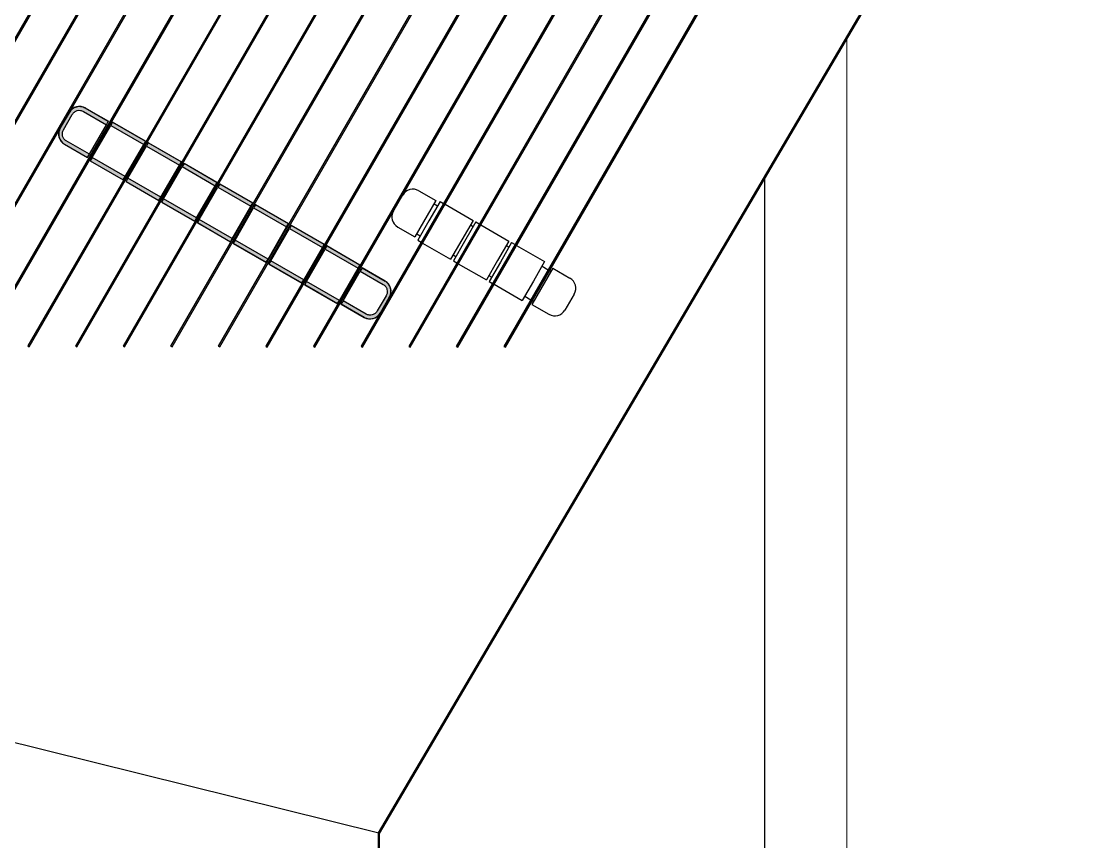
# Model space of a CAD drawing. Header units: millimetres. Extents: x 1147.5 to 1224.1, y 2097.1 to 2139.6.
# Drawn here: x 1152.009 to 1152.661, y 2121.163 to 2121.66 of the extents above; entities that cross this region are included whole.
import ezdxf

# ---------------------------------------------------------------- set-up
doc = ezdxf.new("R2010")
doc.units = ezdxf.units.MM
for name, color, linetype, lineweight in [('1 MUEBLES FIJOS', 1, 'Continuous', 30), ('1 PAREDES', 7, 'Continuous', 50), ('pyv', 3, 'Continuous', 18)]:
    doc.layers.add(name, color=color, linetype=linetype, lineweight=lineweight)
for name, color, linetype in [('Lamelas_BackgroundLines', 150, 'Continuous'), ('Lamelas_IntersectionBoundary', 150, 'Continuous'), ('Lamelas_IntersectionFill', 150, 'Continuous'), ('Separador_BackgroundLines', 5, 'Continuous'), ('Separador_IntersectionBoundary', 5, 'Continuous'), ('Separador_IntersectionFill', 5, 'Continuous'), ('Tapon_BackgroundLines', 1, 'Continuous'), ('Tapon_IntersectionBoundary', 1, 'Continuous'), ('Tapon_IntersectionFill', 1, 'Continuous'), ('tubo de media_BackgroundLines', 3, 'Continuous')]:
    doc.layers.add(name, color=color, linetype=linetype)

msp = doc.modelspace()

# ---------------------------------------------------------------- hatches: boundary and pattern name
at = {"layer": 'Lamelas_IntersectionFill', "linetype": 'Continuous', "extrusion": (0, 0, -1)}
for points in [[(-1152.23588, 2122.04786), (-1151.89813, 2121.46286), (-1151.89726, 2121.46336), (-1152.23501, 2122.04836)], [(-1152.26473, 2122.04783), (-1151.92698, 2121.46283), (-1151.92611, 2121.46333), (-1152.26386, 2122.04833)], [(-1152.29358, 2122.0478), (-1151.95583, 2121.4628), (-1151.95496, 2121.4633), (-1152.29271, 2122.0483)], [(-1152.32243, 2122.04777), (-1151.98468, 2121.46277), (-1151.98382, 2121.46327), (-1152.32157, 2122.04827)], [(-1152.35128, 2122.04774), (-1152.01353, 2121.46274), (-1152.01267, 2121.46324), (-1152.35042, 2122.04824)], [(-1152.38013, 2122.04771), (-1152.04238, 2121.46271), (-1152.04152, 2121.46321), (-1152.37927, 2122.04821)], [(-1152.40898, 2122.04768), (-1152.07123, 2121.46268), (-1152.07037, 2121.46318), (-1152.40812, 2122.04818)], [(-1152.43783, 2122.04765), (-1152.10008, 2121.46265), (-1152.09922, 2121.46315), (-1152.43697, 2122.04815)], [(-1152.46668, 2122.04762), (-1152.12893, 2121.46262), (-1152.12807, 2121.46312), (-1152.46582, 2122.04812)], [(-1152.49553, 2122.04759), (-1152.15778, 2121.46259), (-1152.15692, 2121.46309), (-1152.49467, 2122.04809)], [(-1152.52439, 2122.04756), (-1152.18664, 2121.46256), (-1152.18577, 2121.46306), (-1152.52352, 2122.04806)], [(-1152.55324, 2122.04753), (-1152.21549, 2121.46253), (-1152.21462, 2121.46303), (-1152.55237, 2122.04803)], [(-1152.58209, 2122.04751), (-1152.24434, 2121.46251), (-1152.24347, 2121.46301), (-1152.58122, 2122.04801)], [(-1152.61094, 2122.04748), (-1152.27319, 2121.46248), (-1152.27232, 2121.46298), (-1152.61007, 2122.04798)], [(-1152.63979, 2122.04745), (-1152.30204, 2121.46245), (-1152.30117, 2121.46295), (-1152.63892, 2122.04795)]]:
    msp.add_hatch(color=8, dxfattribs=at).paths.add_polyline_path(points)
at = {"layer": 'Separador_IntersectionFill', "linetype": 'Continuous', "extrusion": (0, 0, -1)}
h = msp.add_hatch(color=8, dxfattribs=at)
h.paths.add_polyline_path([(-1152.08289, 2121.58535), (-1152.06291, 2121.59689), (-1152.06403, 2121.59881), (-1152.084, 2121.58728)])
h.paths.add_polyline_path([(-1152.05165, 2121.57737), (-1152.07162, 2121.56584), (-1152.07051, 2121.56392), (-1152.05054, 2121.57545)])
h = msp.add_hatch(color=8, dxfattribs=at)
h.paths.add_polyline_path([(-1152.10454, 2121.57285), (-1152.08456, 2121.58439), (-1152.08568, 2121.58631), (-1152.10565, 2121.57478)])
h.paths.add_polyline_path([(-1152.0733, 2121.56487), (-1152.09327, 2121.55334), (-1152.09216, 2121.55142), (-1152.07219, 2121.56295)])
h = msp.add_hatch(color=8, dxfattribs=at)
h.paths.add_polyline_path([(-1152.12619, 2121.56035), (-1152.10622, 2121.57189), (-1152.10733, 2121.57381), (-1152.1273, 2121.56228)])
h.paths.add_polyline_path([(-1152.09495, 2121.55237), (-1152.11492, 2121.54084), (-1152.11381, 2121.53892), (-1152.09384, 2121.55045)])
h = msp.add_hatch(color=8, dxfattribs=at)
h.paths.add_polyline_path([(-1152.14784, 2121.54785), (-1152.12787, 2121.55939), (-1152.12898, 2121.56131), (-1152.14895, 2121.54978)])
h.paths.add_polyline_path([(-1152.1166, 2121.53987), (-1152.13657, 2121.52834), (-1152.13546, 2121.52642), (-1152.11549, 2121.53795)])
h = msp.add_hatch(color=8, dxfattribs=at)
h.paths.add_polyline_path([(-1152.16949, 2121.53535), (-1152.14952, 2121.54689), (-1152.15063, 2121.54881), (-1152.1706, 2121.53728)])
h.paths.add_polyline_path([(-1152.13825, 2121.52737), (-1152.15822, 2121.51584), (-1152.15711, 2121.51392), (-1152.13714, 2121.52545)])
h = msp.add_hatch(color=8, dxfattribs=at)
h.paths.add_polyline_path([(-1152.19114, 2121.52285), (-1152.17117, 2121.53439), (-1152.17228, 2121.53631), (-1152.19225, 2121.52478)])
h.paths.add_polyline_path([(-1152.1599, 2121.51487), (-1152.17987, 2121.50334), (-1152.17876, 2121.50142), (-1152.15879, 2121.51295)])
h = msp.add_hatch(color=8, dxfattribs=at)
h.paths.add_polyline_path([(-1152.21279, 2121.51035), (-1152.19282, 2121.52189), (-1152.19393, 2121.52381), (-1152.2139, 2121.51228)])
h.paths.add_polyline_path([(-1152.18155, 2121.50237), (-1152.20153, 2121.49084), (-1152.20041, 2121.48892), (-1152.18044, 2121.50045)])
at = {"layer": 'Tapon_IntersectionFill', "linetype": 'Continuous', "extrusion": (0, 0, -1)}
h = msp.add_hatch(color=8, dxfattribs=at)
edge = h.paths.add_edge_path()
edge.add_line((-1152.03237, 2121.59537), (-1152.03769, 2121.60458))
edge.add_spline(control_points=[(-1152.03769, 2121.60458), (-1152.03815, 2121.60538), (-1152.03887, 2121.60621), (-1152.04029, 2121.60731), (-1152.04124, 2121.60779), (-1152.04294, 2121.60825), (-1152.04399, 2121.60832), (-1152.04572, 2121.60809), (-1152.04671, 2121.60776), (-1152.04747, 2121.60732)], knot_values=[-0.015795, -0.015795, -0.015795, -0.015795, -0.013046, -0.013046, -0.01039, -0.01039, -0.007764, -0.007764, -0.00515, -0.00515, -0.00515, -0.00515], degree=3, periodic=0)
edge.add_line((-1152.04747, 2121.60732), (-1152.06145, 2121.59925))
edge.add_line((-1152.06145, 2121.59925), (-1152.06034, 2121.59732))
edge.add_line((-1152.06034, 2121.59732), (-1152.04636, 2121.60539))
edge.add_spline(control_points=[(-1152.04636, 2121.60539), (-1152.04584, 2121.60569), (-1152.04515, 2121.60592), (-1152.04396, 2121.60608), (-1152.04323, 2121.60603), (-1152.04206, 2121.60571), (-1152.0414, 2121.60538), (-1152.04041, 2121.60461), (-1152.03991, 2121.60404), (-1152.0396, 2121.60348)], knot_values=[0.005387, 0.005387, 0.005387, 0.005387, 0.007188, 0.007188, 0.009002, 0.009002, 0.010844, 0.010844, 0.012751, 0.012751, 0.012751, 0.012751], degree=3, periodic=0)
edge.add_line((-1152.0396, 2121.60348), (-1152.03428, 2121.59427))
edge.add_spline(control_points=[(-1152.03428, 2121.59427), (-1152.03396, 2121.59372), (-1152.03371, 2121.593), (-1152.03354, 2121.59176), (-1152.03358, 2121.59102), (-1152.03389, 2121.58985), (-1152.03421, 2121.58919), (-1152.03494, 2121.58824), (-1152.03548, 2121.58776), (-1152.036, 2121.58746)], knot_values=[-0.012751, -0.012751, -0.012751, -0.012751, -0.010844, -0.010844, -0.009002, -0.009002, -0.007188, -0.007188, -0.005387, -0.005387, -0.005387, -0.005387], degree=3, periodic=0)
edge.add_line((-1152.036, 2121.58746), (-1152.04998, 2121.57939))
edge.add_line((-1152.04998, 2121.57939), (-1152.04887, 2121.57746))
edge.add_line((-1152.04887, 2121.57746), (-1152.03489, 2121.58553))
edge.add_spline(control_points=[(-1152.03489, 2121.58553), (-1152.03413, 2121.58597), (-1152.03335, 2121.58666), (-1152.03229, 2121.58804), (-1152.03183, 2121.58899), (-1152.03137, 2121.59069), (-1152.03131, 2121.59175), (-1152.03155, 2121.59354), (-1152.03191, 2121.59457), (-1152.03237, 2121.59537)], knot_values=[0.00515, 0.00515, 0.00515, 0.00515, 0.007764, 0.007764, 0.01039, 0.01039, 0.013046, 0.013046, 0.015795, 0.015795, 0.015795, 0.015795], degree=3, periodic=0)
h = msp.add_hatch(color=8, dxfattribs=at)
edge = h.paths.add_edge_path()
edge.add_line((-1152.22445, 2121.48447), (-1152.22978, 2121.49368))
edge.add_spline(control_points=[(-1152.22978, 2121.49368), (-1152.23009, 2121.49424), (-1152.23034, 2121.49496), (-1152.23051, 2121.49619), (-1152.23047, 2121.49693), (-1152.23016, 2121.49811), (-1152.22984, 2121.49876), (-1152.22911, 2121.49972), (-1152.22857, 2121.50019), (-1152.22805, 2121.50049)], knot_values=[0.012751, 0.012751, 0.012751, 0.012751, 0.014658, 0.014658, 0.016499, 0.016499, 0.018313, 0.018313, 0.020115, 0.020115, 0.020115, 0.020115], degree=3, periodic=0)
edge.add_line((-1152.22805, 2121.50049), (-1152.21407, 2121.50857))
edge.add_line((-1152.21407, 2121.50857), (-1152.21518, 2121.51049))
edge.add_line((-1152.21518, 2121.51049), (-1152.22916, 2121.50242))
edge.add_spline(control_points=[(-1152.22916, 2121.50242), (-1152.22992, 2121.50198), (-1152.2307, 2121.50129), (-1152.23176, 2121.49991), (-1152.23223, 2121.49896), (-1152.23268, 2121.49726), (-1152.23274, 2121.4962), (-1152.2325, 2121.49442), (-1152.23214, 2121.49338), (-1152.23168, 2121.49258)], knot_values=[0.036741, 0.036741, 0.036741, 0.036741, 0.039354, 0.039354, 0.041981, 0.041981, 0.044637, 0.044637, 0.047386, 0.047386, 0.047386, 0.047386], degree=3, periodic=0)
edge.add_line((-1152.23168, 2121.49258), (-1152.22636, 2121.48337))
edge.add_spline(control_points=[(-1152.22636, 2121.48337), (-1152.2259, 2121.48257), (-1152.22518, 2121.48174), (-1152.22376, 2121.48064), (-1152.22281, 2121.48017), (-1152.22111, 2121.47971), (-1152.22006, 2121.47964), (-1152.21833, 2121.47986), (-1152.21734, 2121.4802), (-1152.21658, 2121.48063)], knot_values=[0.015795, 0.015795, 0.015795, 0.015795, 0.018544, 0.018544, 0.021201, 0.021201, 0.023827, 0.023827, 0.02644, 0.02644, 0.02644, 0.02644], degree=3, periodic=0)
edge.add_line((-1152.21658, 2121.48063), (-1152.2026, 2121.4887))
edge.add_line((-1152.2026, 2121.4887), (-1152.20371, 2121.49063))
edge.add_line((-1152.20371, 2121.49063), (-1152.21769, 2121.48256))
edge.add_spline(control_points=[(-1152.21769, 2121.48256), (-1152.21821, 2121.48226), (-1152.2189, 2121.48203), (-1152.22009, 2121.48187), (-1152.22082, 2121.48192), (-1152.22199, 2121.48224), (-1152.22265, 2121.48257), (-1152.22364, 2121.48334), (-1152.22414, 2121.48392), (-1152.22445, 2121.48447)], knot_values=[0.030889, 0.030889, 0.030889, 0.030889, 0.03269, 0.03269, 0.034504, 0.034504, 0.036345, 0.036345, 0.038252, 0.038252, 0.038252, 0.038252], degree=3, periodic=0)

# ---------------------------------------------------------------- linework, layer by layer
at = {"layer": '1 MUEBLES FIJOS'}
for p, q in [((1152.45905, 2121.5652), (1152.45905, 2121.07799)), ((1152.22536, 2121.16799), (1151.26016, 2121.40799))]:
    msp.add_line(p, q, dxfattribs=at)
at = {"layer": '1 PAREDES'}
for points in [[(1152.91928, 2122.34746), (1152.22536, 2121.16799)], [(1152.22536, 2120.43799), (1152.22536, 2121.16799)]]:
    msp.add_lwpolyline(points, dxfattribs=at)
at = {"layer": 'Lamelas_BackgroundLines', "linetype": 'Continuous', "extrusion": (0, 1, 0)}
for p, q in [((1152.23501, 2122.04836), (1151.89726, 2121.46336)), ((1151.89813, 2121.46286), (1152.23588, 2122.04786)), ((1152.26386, 2122.04833), (1151.92611, 2121.46333)), ((1151.92698, 2121.46283), (1152.26473, 2122.04783)), ((1152.29271, 2122.0483), (1151.95496, 2121.4633)), ((1151.95583, 2121.4628), (1152.29358, 2122.0478)), ((1152.32157, 2122.04827), (1151.98382, 2121.46327)), ((1151.98468, 2121.46277), (1152.32243, 2122.04777)), ((1152.35042, 2122.04824), (1152.01267, 2121.46324)), ((1152.01353, 2121.46274), (1152.35128, 2122.04774)), ((1152.37927, 2122.04821), (1152.04152, 2121.46321)), ((1152.04238, 2121.46271), (1152.38013, 2122.04771)), ((1152.40812, 2122.04818), (1152.07037, 2121.46318)), ((1152.07123, 2121.46268), (1152.40898, 2122.04768)), ((1152.43697, 2122.04815), (1152.09922, 2121.46315)), ((1152.10008, 2121.46265), (1152.43783, 2122.04765)), ((1152.46582, 2122.04812), (1152.12807, 2121.46312)), ((1152.12893, 2121.46262), (1152.46668, 2122.04762)), ((1152.49467, 2122.04809), (1152.15692, 2121.46309)), ((1152.15778, 2121.46259), (1152.49553, 2122.04759)), ((1152.52352, 2122.04806), (1152.18577, 2121.46306)), ((1152.18664, 2121.46256), (1152.52439, 2122.04756)), ((1152.55237, 2122.04803), (1152.21462, 2121.46303)), ((1152.21549, 2121.46253), (1152.55324, 2122.04753)), ((1152.58122, 2122.04801), (1152.24347, 2121.46301)), ((1152.24434, 2121.46251), (1152.58209, 2122.04751)), ((1152.61007, 2122.04798), (1152.27232, 2121.46298)), ((1152.27319, 2121.46248), (1152.61094, 2122.04748)), ((1152.63892, 2122.04795), (1152.30117, 2121.46295)), ((1152.30204, 2121.46245), (1152.63979, 2122.04745)), ((1152.01267, 2121.46324), (1152.01353, 2121.46274)), ((1152.04152, 2121.46321), (1152.04238, 2121.46271)), ((1152.07037, 2121.46318), (1152.07123, 2121.46268)), ((1152.09922, 2121.46315), (1152.10008, 2121.46265)), ((1152.12807, 2121.46312), (1152.12893, 2121.46262)), ((1152.15692, 2121.46309), (1152.15778, 2121.46259)), ((1152.18577, 2121.46306), (1152.18664, 2121.46256)), ((1152.21462, 2121.46303), (1152.21549, 2121.46253)), ((1152.24347, 2121.46301), (1152.24434, 2121.46251)), ((1152.27232, 2121.46298), (1152.27319, 2121.46248)), ((1152.30117, 2121.46295), (1152.30204, 2121.46245))]:
    msp.add_line(p, q, dxfattribs=at)
at = {"layer": 'Lamelas_IntersectionBoundary', "linetype": 'Continuous', "extrusion": (0, 0, -1)}
for p, q in [((1152.23501, 2122.04836), (1151.89726, 2121.46336)), ((1151.89813, 2121.46286), (1152.23588, 2122.04786)), ((1152.26386, 2122.04833), (1151.92611, 2121.46333)), ((1151.92698, 2121.46283), (1152.26473, 2122.04783)), ((1152.29271, 2122.0483), (1151.95496, 2121.4633)), ((1151.95583, 2121.4628), (1152.29358, 2122.0478)), ((1152.32157, 2122.04827), (1151.98382, 2121.46327)), ((1151.98468, 2121.46277), (1152.32243, 2122.04777)), ((1152.35042, 2122.04824), (1152.01267, 2121.46324)), ((1152.01353, 2121.46274), (1152.35128, 2122.04774)), ((1152.37927, 2122.04821), (1152.04152, 2121.46321)), ((1152.04238, 2121.46271), (1152.38013, 2122.04771)), ((1152.40812, 2122.04818), (1152.07037, 2121.46318)), ((1152.07123, 2121.46268), (1152.40898, 2122.04768)), ((1152.43697, 2122.04815), (1152.09922, 2121.46315)), ((1152.10008, 2121.46265), (1152.43783, 2122.04765)), ((1152.46582, 2122.04812), (1152.12807, 2121.46312)), ((1152.12893, 2121.46262), (1152.46668, 2122.04762)), ((1152.49467, 2122.04809), (1152.15692, 2121.46309)), ((1152.15778, 2121.46259), (1152.49553, 2122.04759)), ((1152.52352, 2122.04806), (1152.18577, 2121.46306)), ((1152.18664, 2121.46256), (1152.52439, 2122.04756)), ((1152.55237, 2122.04803), (1152.21462, 2121.46303)), ((1152.21549, 2121.46253), (1152.55324, 2122.04753)), ((1152.58122, 2122.04801), (1152.24347, 2121.46301)), ((1152.24434, 2121.46251), (1152.58209, 2122.04751)), ((1152.61007, 2122.04798), (1152.27232, 2121.46298)), ((1152.27319, 2121.46248), (1152.61094, 2122.04748)), ((1152.63892, 2122.04795), (1152.30117, 2121.46295)), ((1152.30204, 2121.46245), (1152.63979, 2122.04745)), ((1152.01267, 2121.46324), (1152.01353, 2121.46274)), ((1152.04152, 2121.46321), (1152.04238, 2121.46271)), ((1152.07037, 2121.46318), (1152.07123, 2121.46268)), ((1152.09922, 2121.46315), (1152.10008, 2121.46265)), ((1152.12807, 2121.46312), (1152.12893, 2121.46262)), ((1152.15692, 2121.46309), (1152.15778, 2121.46259)), ((1152.18577, 2121.46306), (1152.18664, 2121.46256)), ((1152.21462, 2121.46303), (1152.21549, 2121.46253)), ((1152.24347, 2121.46301), (1152.24434, 2121.46251)), ((1152.27232, 2121.46298), (1152.27319, 2121.46248)), ((1152.30117, 2121.46295), (1152.30204, 2121.46245))]:
    msp.add_line(p, q, dxfattribs=at)
at = {"layer": 'pyv'}
msp.add_lwpolyline([(1152.50905, 2121.07799), (1152.50905, 2121.65019)], dxfattribs=at)
at = {"layer": 'Separador_BackgroundLines', "linetype": 'Continuous', "extrusion": (0, 1, 0)}
for p, q in [((1152.05165, 2121.57737), (1152.06291, 2121.59689)), ((1152.06403, 2121.59881), (1152.06291, 2121.59689)), ((1152.06291, 2121.59689), (1152.08289, 2121.58535)), ((1152.06408, 2121.59891), (1152.06403, 2121.59881)), ((1152.084, 2121.58728), (1152.06403, 2121.59881)), ((1152.06408, 2121.59891), (1152.08405, 2121.58738)), ((1152.07162, 2121.56584), (1152.08289, 2121.58535)), ((1152.0733, 2121.56487), (1152.08456, 2121.58439)), ((1152.08289, 2121.58535), (1152.084, 2121.58728)), ((1152.08405, 2121.58738), (1152.084, 2121.58728)), ((1152.08568, 2121.58631), (1152.08456, 2121.58439)), ((1152.08456, 2121.58439), (1152.10454, 2121.57285)), ((1152.08573, 2121.58641), (1152.08568, 2121.58631)), ((1152.10565, 2121.57478), (1152.08568, 2121.58631)), ((1152.08573, 2121.58641), (1152.1057, 2121.57488)), ((1152.05054, 2121.57545), (1152.05048, 2121.57535)), ((1152.05048, 2121.57535), (1152.07045, 2121.56382)), ((1152.05165, 2121.57737), (1152.05054, 2121.57545)), ((1152.05054, 2121.57545), (1152.07051, 2121.56392)), ((1152.07162, 2121.56584), (1152.05165, 2121.57737)), ((1152.10454, 2121.57285), (1152.10565, 2121.57478)), ((1152.1057, 2121.57488), (1152.10565, 2121.57478)), ((1152.09327, 2121.55334), (1152.10454, 2121.57285)), ((1152.09495, 2121.55237), (1152.10622, 2121.57189)), ((1152.10733, 2121.57381), (1152.10622, 2121.57189)), ((1152.10622, 2121.57189), (1152.12619, 2121.56035)), ((1152.10738, 2121.57391), (1152.10733, 2121.57381)), ((1152.1273, 2121.56228), (1152.10733, 2121.57381)), ((1152.10738, 2121.57391), (1152.12736, 2121.56238)), ((1152.07051, 2121.56392), (1152.07045, 2121.56382)), ((1152.07051, 2121.56392), (1152.07162, 2121.56584)), ((1152.07219, 2121.56295), (1152.07213, 2121.56285)), ((1152.07213, 2121.56285), (1152.0921, 2121.55132)), ((1152.0733, 2121.56487), (1152.07219, 2121.56295)), ((1152.07219, 2121.56295), (1152.09216, 2121.55142)), ((1152.09327, 2121.55334), (1152.0733, 2121.56487)), ((1152.12619, 2121.56035), (1152.1273, 2121.56228)), ((1152.12736, 2121.56238), (1152.1273, 2121.56228)), ((1152.11492, 2121.54084), (1152.12619, 2121.56035)), ((1152.1166, 2121.53987), (1152.12787, 2121.55939)), ((1152.12898, 2121.56131), (1152.12787, 2121.55939)), ((1152.12787, 2121.55939), (1152.14784, 2121.54785)), ((1152.12903, 2121.56141), (1152.12898, 2121.56131)), ((1152.14895, 2121.54978), (1152.12898, 2121.56131)), ((1152.12903, 2121.56141), (1152.14901, 2121.54988)), ((1152.09216, 2121.55142), (1152.0921, 2121.55132)), ((1152.09216, 2121.55142), (1152.09327, 2121.55334)), ((1152.09384, 2121.55045), (1152.09378, 2121.55035)), ((1152.09378, 2121.55035), (1152.11376, 2121.53882)), ((1152.09495, 2121.55237), (1152.09384, 2121.55045)), ((1152.09384, 2121.55045), (1152.11381, 2121.53892)), ((1152.11492, 2121.54084), (1152.09495, 2121.55237)), ((1152.14784, 2121.54785), (1152.14895, 2121.54978)), ((1152.14901, 2121.54988), (1152.14895, 2121.54978)), ((1152.15063, 2121.54881), (1152.14952, 2121.54689)), ((1152.15068, 2121.54891), (1152.15063, 2121.54881)), ((1152.1706, 2121.53728), (1152.15063, 2121.54881)), ((1152.15068, 2121.54891), (1152.17066, 2121.53738)), ((1152.26252, 2121.55085), (1152.25572, 2121.53907)), ((1152.26252, 2121.55085), (1152.26462, 2121.54964)), ((1152.26549, 2121.54914), (1152.2825, 2121.53932)), ((1152.13657, 2121.52834), (1152.14784, 2121.54785)), ((1152.13825, 2121.52737), (1152.14952, 2121.54689)), ((1152.14952, 2121.54689), (1152.16949, 2121.53535)), ((1152.11381, 2121.53892), (1152.11376, 2121.53882)), ((1152.11381, 2121.53892), (1152.11492, 2121.54084)), ((1152.11549, 2121.53795), (1152.11543, 2121.53785)), ((1152.11543, 2121.53785), (1152.13541, 2121.52632)), ((1152.1166, 2121.53987), (1152.11549, 2121.53795)), ((1152.11549, 2121.53795), (1152.13546, 2121.52642)), ((1152.13657, 2121.52834), (1152.1166, 2121.53987)), ((1152.16949, 2121.53535), (1152.1706, 2121.53728)), ((1152.17066, 2121.53738), (1152.1706, 2121.53728)), ((1152.17228, 2121.53631), (1152.17117, 2121.53439)), ((1152.17233, 2121.53641), (1152.17228, 2121.53631)), ((1152.19225, 2121.52478), (1152.17228, 2121.53631)), ((1152.17233, 2121.53641), (1152.19231, 2121.52488)), ((1152.25572, 2121.53907), (1152.24892, 2121.52729)), ((1152.2825, 2121.53932), (1152.2757, 2121.52754)), ((1152.28417, 2121.53835), (1152.27737, 2121.52657)), ((1152.28417, 2121.53835), (1152.28627, 2121.53714)), ((1152.28714, 2121.53664), (1152.30415, 2121.52682)), ((1152.15822, 2121.51584), (1152.16949, 2121.53535)), ((1152.1599, 2121.51487), (1152.17117, 2121.53439)), ((1152.17117, 2121.53439), (1152.19114, 2121.52285)), ((1152.13546, 2121.52642), (1152.13541, 2121.52632)), ((1152.13546, 2121.52642), (1152.13657, 2121.52834)), ((1152.13714, 2121.52545), (1152.13708, 2121.52535)), ((1152.13708, 2121.52535), (1152.15706, 2121.51382)), ((1152.13825, 2121.52737), (1152.13714, 2121.52545)), ((1152.13714, 2121.52545), (1152.15711, 2121.51392)), ((1152.15822, 2121.51584), (1152.13825, 2121.52737)), ((1152.17987, 2121.50334), (1152.19114, 2121.52285)), ((1152.19114, 2121.52285), (1152.19225, 2121.52478)), ((1152.19231, 2121.52488), (1152.19225, 2121.52478)), ((1152.19393, 2121.52381), (1152.19282, 2121.52189)), ((1152.19399, 2121.52391), (1152.19393, 2121.52381)), ((1152.2139, 2121.51228), (1152.19393, 2121.52381)), ((1152.19399, 2121.52391), (1152.21396, 2121.51238)), ((1152.24892, 2121.52729), (1152.25102, 2121.52608)), ((1152.25189, 2121.52558), (1152.2689, 2121.51576)), ((1152.2757, 2121.52754), (1152.2689, 2121.51576)), ((1152.27737, 2121.52657), (1152.27057, 2121.51479)), ((1152.30415, 2121.52682), (1152.29735, 2121.51504)), ((1152.30583, 2121.52585), (1152.29903, 2121.51407)), ((1152.30583, 2121.52585), (1152.30792, 2121.52464)), ((1152.30879, 2121.52414), (1152.3258, 2121.51432)), ((1152.18155, 2121.50237), (1152.19282, 2121.52189)), ((1152.19282, 2121.52189), (1152.21279, 2121.51035)), ((1152.15711, 2121.51392), (1152.15706, 2121.51382)), ((1152.15711, 2121.51392), (1152.15822, 2121.51584)), ((1152.15879, 2121.51295), (1152.15873, 2121.51285)), ((1152.15873, 2121.51285), (1152.17871, 2121.50132)), ((1152.1599, 2121.51487), (1152.15879, 2121.51295)), ((1152.15879, 2121.51295), (1152.17876, 2121.50142)), ((1152.17987, 2121.50334), (1152.1599, 2121.51487)), ((1152.20153, 2121.49084), (1152.21279, 2121.51035)), ((1152.21279, 2121.51035), (1152.2139, 2121.51228)), ((1152.21396, 2121.51238), (1152.2139, 2121.51228)), ((1152.27057, 2121.51479), (1152.27267, 2121.51358)), ((1152.27354, 2121.51308), (1152.29055, 2121.50326)), ((1152.29735, 2121.51504), (1152.29055, 2121.50326)), ((1152.29903, 2121.51407), (1152.29223, 2121.50229)), ((1152.3258, 2121.51432), (1152.319, 2121.50254)), ((1152.17876, 2121.50142), (1152.17987, 2121.50334)), ((1152.17876, 2121.50142), (1152.17871, 2121.50132)), ((1152.18044, 2121.50045), (1152.18039, 2121.50035)), ((1152.18039, 2121.50035), (1152.20036, 2121.48882)), ((1152.18155, 2121.50237), (1152.18044, 2121.50045)), ((1152.18044, 2121.50045), (1152.20041, 2121.48892)), ((1152.20153, 2121.49084), (1152.18155, 2121.50237)), ((1152.29223, 2121.50229), (1152.29432, 2121.50108)), ((1152.29519, 2121.50058), (1152.3122, 2121.49076)), ((1152.319, 2121.50254), (1152.3122, 2121.49076)), ((1152.20041, 2121.48892), (1152.20153, 2121.49084)), ((1152.20041, 2121.48892), (1152.20036, 2121.48882))]:
    msp.add_line(p, q, dxfattribs=at)
at = {"layer": 'Separador_IntersectionBoundary', "linetype": 'Continuous', "extrusion": (0, 0, -1)}
for p, q in [((1152.06403, 2121.59881), (1152.06291, 2121.59689)), ((1152.06291, 2121.59689), (1152.08289, 2121.58535)), ((1152.084, 2121.58728), (1152.06403, 2121.59881)), ((1152.08289, 2121.58535), (1152.084, 2121.58728)), ((1152.08568, 2121.58631), (1152.08456, 2121.58439)), ((1152.08456, 2121.58439), (1152.10454, 2121.57285)), ((1152.10565, 2121.57478), (1152.08568, 2121.58631)), ((1152.05165, 2121.57737), (1152.05054, 2121.57545)), ((1152.05054, 2121.57545), (1152.07051, 2121.56392)), ((1152.07162, 2121.56584), (1152.05165, 2121.57737)), ((1152.10454, 2121.57285), (1152.10565, 2121.57478)), ((1152.10733, 2121.57381), (1152.10622, 2121.57189)), ((1152.10622, 2121.57189), (1152.12619, 2121.56035)), ((1152.1273, 2121.56228), (1152.10733, 2121.57381)), ((1152.07051, 2121.56392), (1152.07162, 2121.56584)), ((1152.0733, 2121.56487), (1152.07219, 2121.56295)), ((1152.07219, 2121.56295), (1152.09216, 2121.55142)), ((1152.09327, 2121.55334), (1152.0733, 2121.56487)), ((1152.12619, 2121.56035), (1152.1273, 2121.56228)), ((1152.12898, 2121.56131), (1152.12787, 2121.55939)), ((1152.12787, 2121.55939), (1152.14784, 2121.54785)), ((1152.14895, 2121.54978), (1152.12898, 2121.56131)), ((1152.09216, 2121.55142), (1152.09327, 2121.55334)), ((1152.09495, 2121.55237), (1152.09384, 2121.55045)), ((1152.09384, 2121.55045), (1152.11381, 2121.53892)), ((1152.11492, 2121.54084), (1152.09495, 2121.55237)), ((1152.14784, 2121.54785), (1152.14895, 2121.54978)), ((1152.15063, 2121.54881), (1152.14952, 2121.54689)), ((1152.1706, 2121.53728), (1152.15063, 2121.54881)), ((1152.14952, 2121.54689), (1152.16949, 2121.53535)), ((1152.11381, 2121.53892), (1152.11492, 2121.54084)), ((1152.1166, 2121.53987), (1152.11549, 2121.53795)), ((1152.11549, 2121.53795), (1152.13546, 2121.52642)), ((1152.13657, 2121.52834), (1152.1166, 2121.53987)), ((1152.16949, 2121.53535), (1152.1706, 2121.53728)), ((1152.17228, 2121.53631), (1152.17117, 2121.53439)), ((1152.19225, 2121.52478), (1152.17228, 2121.53631)), ((1152.17117, 2121.53439), (1152.19114, 2121.52285)), ((1152.13546, 2121.52642), (1152.13657, 2121.52834)), ((1152.13825, 2121.52737), (1152.13714, 2121.52545)), ((1152.13714, 2121.52545), (1152.15711, 2121.51392)), ((1152.15822, 2121.51584), (1152.13825, 2121.52737)), ((1152.19114, 2121.52285), (1152.19225, 2121.52478)), ((1152.19393, 2121.52381), (1152.19282, 2121.52189)), ((1152.2139, 2121.51228), (1152.19393, 2121.52381)), ((1152.19282, 2121.52189), (1152.21279, 2121.51035)), ((1152.15711, 2121.51392), (1152.15822, 2121.51584)), ((1152.1599, 2121.51487), (1152.15879, 2121.51295)), ((1152.15879, 2121.51295), (1152.17876, 2121.50142)), ((1152.17987, 2121.50334), (1152.1599, 2121.51487)), ((1152.21279, 2121.51035), (1152.2139, 2121.51228)), ((1152.17876, 2121.50142), (1152.17987, 2121.50334)), ((1152.18155, 2121.50237), (1152.18044, 2121.50045)), ((1152.18044, 2121.50045), (1152.20041, 2121.48892)), ((1152.20153, 2121.49084), (1152.18155, 2121.50237)), ((1152.20041, 2121.48892), (1152.20153, 2121.49084))]:
    msp.add_line(p, q, dxfattribs=at)
at = {"layer": 'Tapon_BackgroundLines', "linetype": 'Continuous', "extrusion": (0, 1, 0)}
for p, q in [((1152.04753, 2121.60742), (1152.06151, 2121.59935)), ((1152.03769, 2121.60458), (1152.03237, 2121.59537)), ((1152.03428, 2121.59427), (1152.0396, 2121.60348)), ((1152.04636, 2121.60539), (1152.06034, 2121.59732)), ((1152.06145, 2121.59925), (1152.04747, 2121.60732)), ((1152.04998, 2121.57939), (1152.06034, 2121.59732)), ((1152.06034, 2121.59732), (1152.06145, 2121.59925)), ((1152.06151, 2121.59935), (1152.06145, 2121.59925)), ((1152.03483, 2121.58543), (1152.04881, 2121.57736)), ((1152.03489, 2121.58553), (1152.04887, 2121.57746)), ((1152.04998, 2121.57939), (1152.036, 2121.58746)), ((1152.04887, 2121.57746), (1152.04881, 2121.57736)), ((1152.04887, 2121.57746), (1152.04998, 2121.57939)), ((1152.24953, 2121.55731), (1152.25995, 2121.55129)), ((1152.25995, 2121.55129), (1152.24725, 2121.52929)), ((1152.23683, 2121.53531), (1152.24725, 2121.52929)), ((1152.21518, 2121.51049), (1152.21407, 2121.50857)), ((1152.21524, 2121.5106), (1152.21518, 2121.51049)), ((1152.22916, 2121.50242), (1152.21518, 2121.51049)), ((1152.21524, 2121.5106), (1152.22922, 2121.50252)), ((1152.33074, 2121.51042), (1152.31804, 2121.48843)), ((1152.33074, 2121.51042), (1152.34116, 2121.50441)), ((1152.20371, 2121.49063), (1152.21407, 2121.50857)), ((1152.21407, 2121.50857), (1152.22805, 2121.50049)), ((1152.20371, 2121.49063), (1152.2026, 2121.4887)), ((1152.21769, 2121.48256), (1152.20371, 2121.49063)), ((1152.22978, 2121.49368), (1152.22445, 2121.48447)), ((1152.22636, 2121.48337), (1152.23168, 2121.49258)), ((1152.34376, 2121.49471), (1152.33816, 2121.48501)), ((1152.2026, 2121.4887), (1152.20254, 2121.4886)), ((1152.20254, 2121.4886), (1152.21652, 2121.48053)), ((1152.2026, 2121.4887), (1152.21658, 2121.48063)), ((1152.31804, 2121.48843), (1152.32846, 2121.48241))]:
    msp.add_line(p, q, dxfattribs=at)
at = {"layer": 'Tapon_BackgroundLines', "linetype": 'Continuous'}
for centre, start, end in [((1152.04398, 2121.60128), 60, 150), ((1152.03838, 2121.59158), 150, 240), ((1152.24598, 2121.55116), 60, 150), ((1152.24038, 2121.54146), 150, 240), ((1152.33761, 2121.49826), 330, 60), ((1152.22567, 2121.49638), 330, 60), ((1152.33201, 2121.48856), 240, 330), ((1152.22007, 2121.48668), 240, 330)]:
    msp.add_arc(centre, 0.0071, start, end, dxfattribs=at)
for points, knots in [([(1152.04747, 2121.60732), (1152.04671, 2121.60776), (1152.04572, 2121.60809), (1152.04399, 2121.60832), (1152.04294, 2121.60825), (1152.04124, 2121.60779), (1152.04029, 2121.60731), (1152.03887, 2121.60621), (1152.03815, 2121.60538), (1152.03769, 2121.60458)], [-0.0157953, -0.0157953, -0.0157953, -0.0157953, -0.01318165, -0.01318165, -0.0105555, -0.0105555, -0.00789917, -0.00789917, -0.00515022, -0.00515022, -0.00515022, -0.00515022]), ([(1152.0396, 2121.60348), (1152.03991, 2121.60404), (1152.04041, 2121.60461), (1152.0414, 2121.60538), (1152.04206, 2121.60571), (1152.04323, 2121.60603), (1152.04396, 2121.60608), (1152.04515, 2121.60592), (1152.04584, 2121.60569), (1152.04636, 2121.60539)], [0.005386938, 0.005386938, 0.005386938, 0.005386938, 0.007294068, 0.007294068, 0.009135553, 0.009135553, 0.010949582, 0.010949582, 0.012750813, 0.012750813, 0.012750813, 0.012750813]), ([(1152.03237, 2121.59537), (1152.03191, 2121.59457), (1152.03155, 2121.59354), (1152.03131, 2121.59175), (1152.03137, 2121.59069), (1152.03183, 2121.58899), (1152.03229, 2121.58804), (1152.03335, 2121.58666), (1152.03413, 2121.58597), (1152.03489, 2121.58553)], [0.00515022, 0.00515022, 0.00515022, 0.00515022, 0.00789917, 0.00789917, 0.0105555, 0.0105555, 0.01318165, 0.01318165, 0.0157953, 0.0157953, 0.0157953, 0.0157953]), ([(1152.036, 2121.58746), (1152.03548, 2121.58776), (1152.03494, 2121.58824), (1152.03421, 2121.58919), (1152.03389, 2121.58985), (1152.03358, 2121.59102), (1152.03354, 2121.59176), (1152.03371, 2121.593), (1152.03396, 2121.59372), (1152.03428, 2121.59427)], [-0.012750813, -0.012750813, -0.012750813, -0.012750813, -0.010949582, -0.010949582, -0.009135553, -0.009135553, -0.007294068, -0.007294068, -0.005386938, -0.005386938, -0.005386938, -0.005386938]), ([(1152.22805, 2121.50049), (1152.22857, 2121.50019), (1152.22911, 2121.49972), (1152.22984, 2121.49876), (1152.23016, 2121.49811), (1152.23047, 2121.49693), (1152.23051, 2121.49619), (1152.23034, 2121.49496), (1152.23009, 2121.49424), (1152.22978, 2121.49368)], [0.012750813, 0.012750813, 0.012750813, 0.012750813, 0.014552044, 0.014552044, 0.016366074, 0.016366074, 0.018207558, 0.018207558, 0.020114689, 0.020114689, 0.020114689, 0.020114689]), ([(1152.23168, 2121.49258), (1152.23214, 2121.49338), (1152.2325, 2121.49442), (1152.23274, 2121.4962), (1152.23268, 2121.49726), (1152.23223, 2121.49896), (1152.23176, 2121.49991), (1152.2307, 2121.50129), (1152.22992, 2121.50198), (1152.22916, 2121.50242)], [0.03674082, 0.03674082, 0.03674082, 0.03674082, 0.03948977, 0.03948977, 0.04214611, 0.04214611, 0.04477225, 0.04477225, 0.04738591, 0.04738591, 0.04738591, 0.04738591]), ([(1152.22445, 2121.48447), (1152.22414, 2121.48392), (1152.22364, 2121.48334), (1152.22265, 2121.48257), (1152.22199, 2121.48224), (1152.22082, 2121.48192), (1152.22009, 2121.48187), (1152.2189, 2121.48203), (1152.21821, 2121.48226), (1152.21769, 2121.48256)], [0.030888564, 0.030888564, 0.030888564, 0.030888564, 0.032795694, 0.032795694, 0.034637179, 0.034637179, 0.036451208, 0.036451208, 0.038252439, 0.038252439, 0.038252439, 0.038252439]), ([(1152.21658, 2121.48063), (1152.21734, 2121.4802), (1152.21833, 2121.47986), (1152.22006, 2121.47964), (1152.22111, 2121.47971), (1152.22281, 2121.48017), (1152.22376, 2121.48064), (1152.22518, 2121.48174), (1152.2259, 2121.48257), (1152.22636, 2121.48337)], [0.0157953, 0.0157953, 0.0157953, 0.0157953, 0.01840896, 0.01840896, 0.0210351, 0.0210351, 0.02369144, 0.02369144, 0.02644039, 0.02644039, 0.02644039, 0.02644039])]:
    msp.add_open_spline(points, degree=3, knots=knots, dxfattribs=at)
at = {"layer": 'Tapon_IntersectionBoundary', "linetype": 'Continuous', "extrusion": (0, 0, -1)}
for p, q in [((1152.03769, 2121.60458), (1152.03237, 2121.59537)), ((1152.03428, 2121.59427), (1152.0396, 2121.60348)), ((1152.04636, 2121.60539), (1152.06034, 2121.59732)), ((1152.06145, 2121.59925), (1152.04747, 2121.60732)), ((1152.06034, 2121.59732), (1152.06145, 2121.59925)), ((1152.03489, 2121.58553), (1152.04887, 2121.57746)), ((1152.04998, 2121.57939), (1152.036, 2121.58746)), ((1152.04887, 2121.57746), (1152.04998, 2121.57939)), ((1152.21518, 2121.51049), (1152.21407, 2121.50857)), ((1152.22916, 2121.50242), (1152.21518, 2121.51049)), ((1152.21407, 2121.50857), (1152.22805, 2121.50049)), ((1152.20371, 2121.49063), (1152.2026, 2121.4887)), ((1152.21769, 2121.48256), (1152.20371, 2121.49063)), ((1152.22978, 2121.49368), (1152.22445, 2121.48447)), ((1152.22636, 2121.48337), (1152.23168, 2121.49258)), ((1152.2026, 2121.4887), (1152.21658, 2121.48063))]:
    msp.add_line(p, q, dxfattribs=at)
at = {"layer": 'Tapon_IntersectionBoundary', "linetype": 'Continuous'}
for points, knots in [([(1152.04747, 2121.60732), (1152.04671, 2121.60776), (1152.04572, 2121.60809), (1152.04399, 2121.60832), (1152.04294, 2121.60825), (1152.04124, 2121.60779), (1152.04029, 2121.60731), (1152.03887, 2121.60621), (1152.03815, 2121.60538), (1152.03769, 2121.60458)], [-0.0157953, -0.0157953, -0.0157953, -0.0157953, -0.01318165, -0.01318165, -0.0105555, -0.0105555, -0.00789917, -0.00789917, -0.00515022, -0.00515022, -0.00515022, -0.00515022]), ([(1152.0396, 2121.60348), (1152.03991, 2121.60404), (1152.04041, 2121.60461), (1152.0414, 2121.60538), (1152.04206, 2121.60571), (1152.04323, 2121.60603), (1152.04396, 2121.60608), (1152.04515, 2121.60592), (1152.04584, 2121.60569), (1152.04636, 2121.60539)], [0.005386938, 0.005386938, 0.005386938, 0.005386938, 0.007294068, 0.007294068, 0.009135553, 0.009135553, 0.010949582, 0.010949582, 0.012750813, 0.012750813, 0.012750813, 0.012750813]), ([(1152.03237, 2121.59537), (1152.03191, 2121.59457), (1152.03155, 2121.59354), (1152.03131, 2121.59175), (1152.03137, 2121.59069), (1152.03183, 2121.58899), (1152.03229, 2121.58804), (1152.03335, 2121.58666), (1152.03413, 2121.58597), (1152.03489, 2121.58553)], [0.00515022, 0.00515022, 0.00515022, 0.00515022, 0.00789917, 0.00789917, 0.0105555, 0.0105555, 0.01318165, 0.01318165, 0.0157953, 0.0157953, 0.0157953, 0.0157953]), ([(1152.036, 2121.58746), (1152.03548, 2121.58776), (1152.03494, 2121.58824), (1152.03421, 2121.58919), (1152.03389, 2121.58985), (1152.03358, 2121.59102), (1152.03354, 2121.59176), (1152.03371, 2121.593), (1152.03396, 2121.59372), (1152.03428, 2121.59427)], [-0.012750813, -0.012750813, -0.012750813, -0.012750813, -0.010949582, -0.010949582, -0.009135553, -0.009135553, -0.007294068, -0.007294068, -0.005386938, -0.005386938, -0.005386938, -0.005386938]), ([(1152.22805, 2121.50049), (1152.22857, 2121.50019), (1152.22911, 2121.49972), (1152.22984, 2121.49876), (1152.23016, 2121.49811), (1152.23047, 2121.49693), (1152.23051, 2121.49619), (1152.23034, 2121.49496), (1152.23009, 2121.49424), (1152.22978, 2121.49368)], [0.012750813, 0.012750813, 0.012750813, 0.012750813, 0.014552044, 0.014552044, 0.016366074, 0.016366074, 0.018207558, 0.018207558, 0.020114689, 0.020114689, 0.020114689, 0.020114689]), ([(1152.23168, 2121.49258), (1152.23214, 2121.49338), (1152.2325, 2121.49442), (1152.23274, 2121.4962), (1152.23268, 2121.49726), (1152.23223, 2121.49896), (1152.23176, 2121.49991), (1152.2307, 2121.50129), (1152.22992, 2121.50198), (1152.22916, 2121.50242)], [0.03674082, 0.03674082, 0.03674082, 0.03674082, 0.03948977, 0.03948977, 0.04214611, 0.04214611, 0.04477225, 0.04477225, 0.04738591, 0.04738591, 0.04738591, 0.04738591]), ([(1152.22445, 2121.48447), (1152.22414, 2121.48392), (1152.22364, 2121.48334), (1152.22265, 2121.48257), (1152.22199, 2121.48224), (1152.22082, 2121.48192), (1152.22009, 2121.48187), (1152.2189, 2121.48203), (1152.21821, 2121.48226), (1152.21769, 2121.48256)], [0.030888564, 0.030888564, 0.030888564, 0.030888564, 0.032795694, 0.032795694, 0.034637179, 0.034637179, 0.036451208, 0.036451208, 0.038252439, 0.038252439, 0.038252439, 0.038252439]), ([(1152.21658, 2121.48063), (1152.21734, 2121.4802), (1152.21833, 2121.47986), (1152.22006, 2121.47964), (1152.22111, 2121.47971), (1152.22281, 2121.48017), (1152.22376, 2121.48064), (1152.22518, 2121.48174), (1152.2259, 2121.48257), (1152.22636, 2121.48337)], [0.0157953, 0.0157953, 0.0157953, 0.0157953, 0.01840896, 0.01840896, 0.0210351, 0.0210351, 0.02369144, 0.02369144, 0.02644039, 0.02644039, 0.02644039, 0.02644039])]:
    msp.add_open_spline(points, degree=3, knots=knots, dxfattribs=at)
at = {"layer": 'tubo de media_BackgroundLines', "linetype": 'Continuous', "extrusion": (0, 1, 0)}
for p, q in [((1152.25885, 2121.54939), (1152.26097, 2121.54816)), ((1152.28095, 2121.53663), (1152.28262, 2121.53566)), ((1152.24835, 2121.5312), (1152.25047, 2121.52998)), ((1152.3026, 2121.52413), (1152.30428, 2121.52316)), ((1152.27045, 2121.51844), (1152.27212, 2121.51748)), ((1152.32425, 2121.51163), (1152.32802, 2121.50945)), ((1152.2921, 2121.50594), (1152.29378, 2121.50498)), ((1152.32889, 2121.50895), (1152.32964, 2121.50852)), ((1152.31375, 2121.49344), (1152.31752, 2121.49127)), ((1152.31839, 2121.49077), (1152.31914, 2121.49033))]:
    msp.add_line(p, q, dxfattribs=at)

doc.saveas('drawing.dxf')
